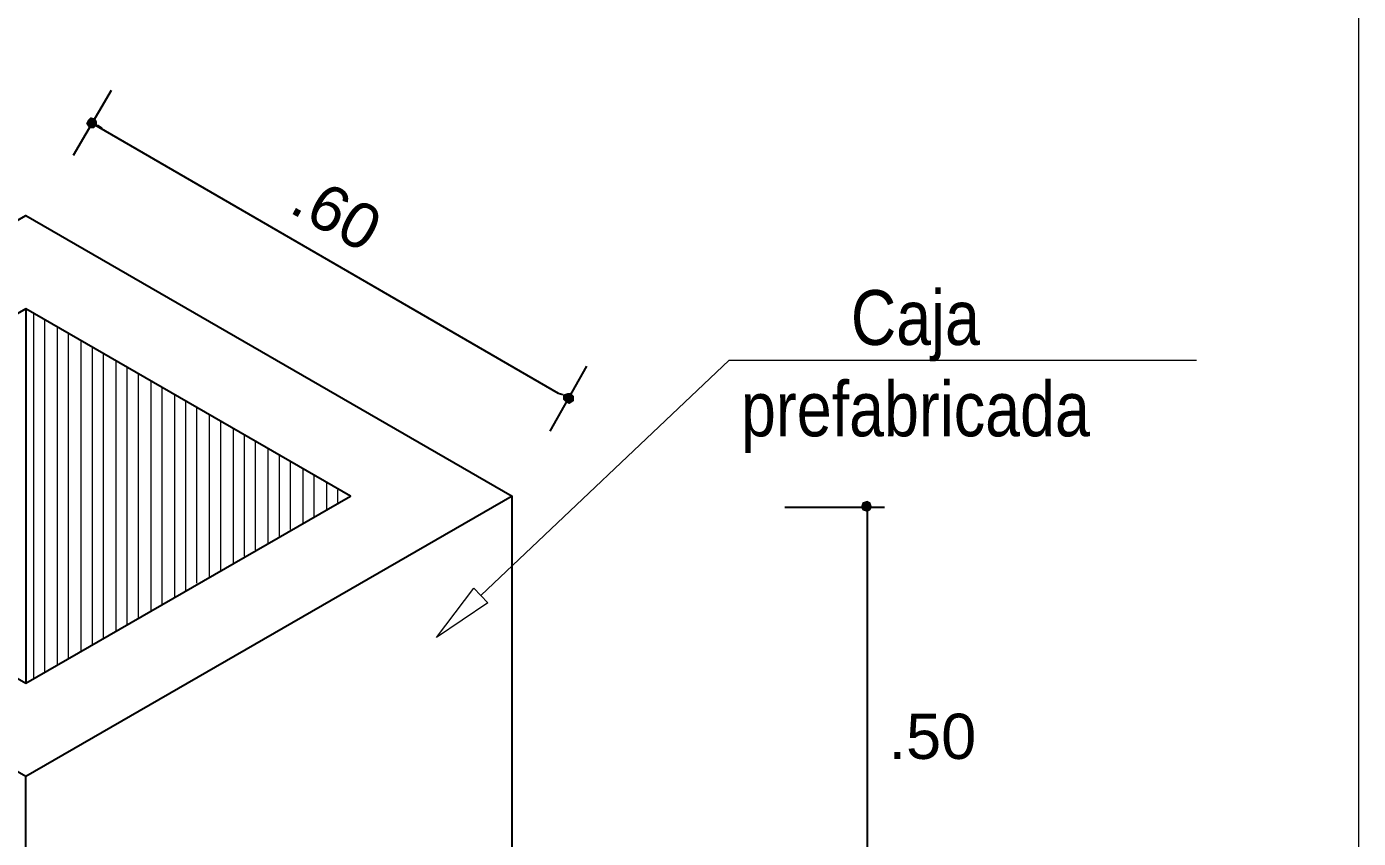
# Model space of a CAD drawing. Header units: metres. Extents: x 0 to 1843, y 1434 to 1492.
# Drawn here: x 1819.255 to 1819.966, y 1442.415 to 1442.848 of the extents above; entities that cross this region are included whole.
import ezdxf
from ezdxf import colors
from ezdxf.entities.mleader import LeaderData, LeaderLine
from ezdxf.math import Vec2, Vec3

# ---------------------------------------------------------------- set-up
doc = ezdxf.new("R2010")
doc.units = ezdxf.units.M
doc.header["$LTSCALE"] = 0.005
doc.layers.add('-Acero techos', color=252, linetype='Continuous', lineweight=13)
doc.layers.add('-Acotado', color=251, linetype='Continuous', lineweight=5)
doc.layers.add('A_50_CotasExter', color=7, linetype='Continuous')
doc.layers.add('PDF_0', color=7, linetype='Continuous')
doc.styles.add('-Arial Narrow', font='ARIALN.TTF')
doc.styles.add('PDF ArialMT', font='arial.ttf')

# ---------------------------------------------------------------- blocks, each defined once
blk = doc.blocks.new('_ClosedBlank')
at = {"color": 0, "linetype": 'ByBlock', "lineweight": -2}
for p, q in [((-1, 0.167), (0, 0)), ((-1, 0.167), (-1, -0.167)), ((0, 0), (-1, -0.167))]:
    blk.add_line(p, q, dxfattribs=at)

msp = doc.modelspace()

# ---------------------------------------------------------------- linework, layer by layer
at = {"layer": '-Acero techos', "color": 18, "ltscale": 0.005, "true_color": 0x000000}
msp.add_lwpolyline([(1816.85057, 1444.44203), (1819.96579, 1444.44203), (1819.96579, 1441.05064), (1816.85057, 1441.05064)], close=True, dxfattribs=at)
at = {"layer": 'A_50_CotasExter', "color": 18, "ltscale": 0.005, "true_color": 0x000000}
for points in [[(1819.28017, 1442.77952), (1819.30046, 1442.81418)], [(1819.29032, 1442.79643), (1819.53887, 1442.65271), (1819.5414, 1442.65186)], [(1819.29285, 1442.79558), (1819.29539, 1442.79389)], [(1819.53464, 1442.63242), (1819.55408, 1442.66708)], [(1819.65976, 1442.59184), (1819.71302, 1442.59184)], [(1819.70372, 1442.59184), (1819.70372, 1442.35428), (1819.70372, 1442.3509)], [(1819.70372, 1442.5893), (1819.70372, 1442.58592)]]:
    msp.add_lwpolyline(points, dxfattribs=at)
for points in [[(1819.28778, 1442.79812), (1819.28693, 1442.79643), (1819.29032, 1442.79643)], [(1819.28693, 1442.79643), (1819.29032, 1442.79643), (1819.28863, 1442.79389)], [(1819.28947, 1442.79981), (1819.29032, 1442.79643), (1819.28778, 1442.79812)], [(1819.29032, 1442.79643), (1819.28863, 1442.79389), (1819.29116, 1442.79389)], [(1819.29201, 1442.79896), (1819.28947, 1442.79981), (1819.29032, 1442.79643)], [(1819.29032, 1442.79643), (1819.29285, 1442.79727), (1819.29201, 1442.79896)], [(1819.29285, 1442.79558), (1819.29032, 1442.79643), (1819.29285, 1442.79727)], [(1819.29116, 1442.79389), (1819.29285, 1442.79558), (1819.29032, 1442.79643)], [(1819.54394, 1442.65271), (1819.5414, 1442.65186), (1819.54394, 1442.65017)], [(1819.5414, 1442.65186), (1819.54394, 1442.65017), (1819.5414, 1442.64933)], [(1819.54394, 1442.65017), (1819.5414, 1442.64933), (1819.54309, 1442.64764)], [(1819.54309, 1442.64764), (1819.54478, 1442.64679), (1819.54394, 1442.65017)], [(1819.54732, 1442.65102), (1819.54394, 1442.65017), (1819.54563, 1442.65271)], [(1819.54394, 1442.65017), (1819.54563, 1442.65271), (1819.54394, 1442.65271)], [(1819.54732, 1442.64848), (1819.54732, 1442.65102), (1819.54394, 1442.65017)], [(1819.54478, 1442.64679), (1819.54394, 1442.65017), (1819.54732, 1442.64848)], [(1819.70119, 1442.59438), (1819.70372, 1442.59184), (1819.70034, 1442.59184)], [(1819.70372, 1442.59184), (1819.70034, 1442.59184), (1819.70119, 1442.59015)], [(1819.70372, 1442.59522), (1819.70119, 1442.59438), (1819.70372, 1442.59184)], [(1819.70119, 1442.59015), (1819.70372, 1442.5893), (1819.70372, 1442.59184)], [(1819.70541, 1442.59438), (1819.70372, 1442.59184), (1819.70372, 1442.59522)], [(1819.70626, 1442.59184), (1819.70541, 1442.59438), (1819.70372, 1442.59184)], [(1819.70372, 1442.5893), (1819.70372, 1442.59184), (1819.70541, 1442.59015)], [(1819.70372, 1442.59184), (1819.70541, 1442.59015), (1819.70626, 1442.59184)]]:
    msp.add_solid(points, dxfattribs=at)
at = {"layer": 'PDF_0', "color": 250, "lineweight": 25}
for points in [[(1818.99527, 1442.59776), (1819.25481, 1442.74739), (1819.51435, 1442.59776), (1819.25481, 1442.44812), (1818.99527, 1442.59776), (1818.99527, 1442.34836), (1819.25481, 1442.19872), (1819.25481, 1442.44812)], [(1819.40022, 1442.28242), (1819.51435, 1442.34836), (1819.51435, 1442.59776)]]:
    msp.add_lwpolyline(points, dxfattribs=at)
at = {"layer": 'PDF_0', "lineweight": 25}
msp.add_lwpolyline([(1819.25481, 1442.69752), (1819.25481, 1442.498), (1819.42812, 1442.59776), (1819.25481, 1442.69752), (1819.0815, 1442.59776), (1819.25481, 1442.498)], dxfattribs=at)
at = {"layer": 'PDF_0', "color": 8, "lineweight": 0, "true_color": 0x808080}
for points in [[(1819.25904, 1442.50053), (1819.25904, 1442.69498)], [(1819.26495, 1442.50392), (1819.26495, 1442.6916)], [(1819.27172, 1442.5073), (1819.27172, 1442.68822)], [(1819.27764, 1442.51153), (1819.27764, 1442.68483)], [(1819.2844, 1442.51491), (1819.2844, 1442.68061)], [(1819.29032, 1442.51829), (1819.29032, 1442.67723)], [(1819.29623, 1442.52167), (1819.29623, 1442.67384)], [(1819.303, 1442.5259), (1819.303, 1442.66962)], [(1819.30892, 1442.52928), (1819.30892, 1442.66624)], [(1819.31483, 1442.53266), (1819.31483, 1442.66285)], [(1819.3216, 1442.53604), (1819.3216, 1442.65947)], [(1819.32751, 1442.54027), (1819.32751, 1442.65524)], [(1819.33428, 1442.54365), (1819.33428, 1442.65186)], [(1819.3402, 1442.54703), (1819.3402, 1442.64848)], [(1819.34611, 1442.55126), (1819.34611, 1442.6451)], [(1819.35288, 1442.55464), (1819.35288, 1442.64087)], [(1819.35879, 1442.55802), (1819.35879, 1442.63749)], [(1819.36556, 1442.5614), (1819.36556, 1442.63411)], [(1819.37148, 1442.56563), (1819.37148, 1442.63073)], [(1819.37739, 1442.56901), (1819.37739, 1442.6265)], [(1819.38416, 1442.57239), (1819.38416, 1442.62312)], [(1819.39007, 1442.57578), (1819.39007, 1442.61974)], [(1819.39599, 1442.58), (1819.39599, 1442.61636)], [(1819.40276, 1442.58339), (1819.40276, 1442.61213)], [(1819.40867, 1442.58677), (1819.40867, 1442.60875)], [(1819.41544, 1442.59015), (1819.41544, 1442.60537)], [(1819.42135, 1442.59438), (1819.42135, 1442.60114)], [(1819.42727, 1442.59776), (1819.42727, 1442.59776)]]:
    msp.add_lwpolyline(points, dxfattribs=at)

# ---------------------------------------------------------------- texts
at = {"layer": 'A_50_CotasExter', "color": 18, "ltscale": 0.005, "true_color": 0x000000, "insert": (1819.40012, 1442.76003), "char_height": 0.024111, "attachment_point": 4, "rotation": 331.24645, "style": 'PDF ArialMT'}
msp.add_mtext('.60', dxfattribs=at)
at = {"layer": 'A_50_CotasExter', "color": 18, "ltscale": 0.005, "true_color": 0x000000, "insert": (1819.7151, 1442.46944), "char_height": 0.024111, "attachment_point": 4, "style": 'PDF ArialMT'}
msp.add_mtext('.50', dxfattribs=at)

# ---------------------------------------------------------------- leaders
at = {"layer": '-Acotado'}
ml = msp.add_multileader_mtext('Standard', dxfattribs=at)
ml.set_content('Caja\\Pprefabricada', color=7, style='-Arial Narrow')
ml.set_leader_properties(color=7, linetype='Continuous', lineweight=0)
ml.set_arrow_properties(name='CLOSEDBLANK')
ml.build(insert=Vec2(0, 0))
ml.multileader.update_dxf_attribs({"has_dogleg": 0, "text_left_attachment_type": 6, "text_right_attachment_type": 6, "dogleg_length": 0, "arrow_head_size": 0.03248, "scale": 0.025})
ctx = ml.context
ctx.base_point, ctx.scale, ctx.char_height, ctx.arrow_head_size, ctx.landing_gap_size, ctx.plane_origin = Vec3(1819.63008, 1442.67023), 0.025, 0.0292329, 0.03248, 0.00812, Vec3(1819.65481, 1443.26831)
ctx.left_attachment, ctx.right_attachment, ctx.text_align_type = 6, 6, 1
notes = []
notes.append((ctx, [(0, (1, 1, 0), (1819.63008, 1442.67023), (1, 0), 0, [(0, [(1819.47395, 1442.52239)], 0, [])])]))
ctx.mtext.insert, ctx.mtext.alignment, ctx.mtext.flow_direction = Vec3(1819.72946, 1442.70758), 2, 5
for ctx, leaders in notes:
    for number, flags, end, landing, length, lines in leaders:
        leader = LeaderData()
        leader.index, (leader.has_last_leader_line, leader.has_dogleg_vector, leader.attachment_direction) = number, flags
        leader.last_leader_point, leader.dogleg_vector, leader.dogleg_length = Vec3(end), Vec3(landing), length
        for number, points, colour, breaks in lines:
            line = LeaderLine()
            line.index, line.vertices, line.color, line.breaks = number, Vec3.list(points), colors.encode_raw_color(colour), breaks
            leader.lines.append(line)
        ctx.leaders.append(leader)

doc.saveas('drawing.dxf')
